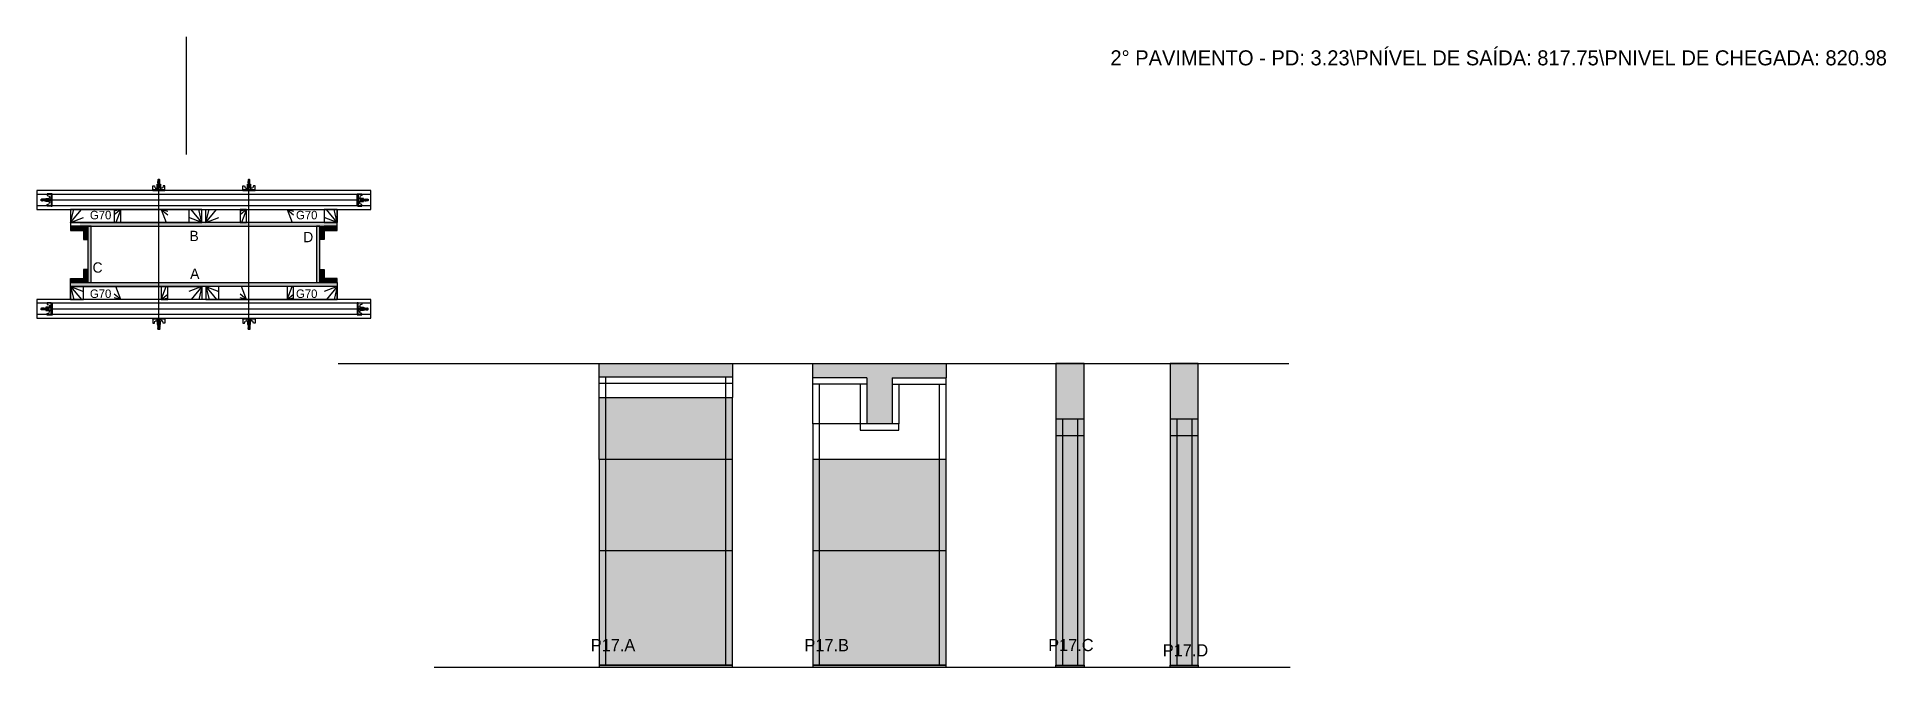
# Model space of a CAD drawing. Header units: metres. Extents: x 3481 to 5449, y 7387 to 8057.
import ezdxf

# ---------------------------------------------------------------- set-up
doc = ezdxf.new("R2010")
doc.units = ezdxf.units.M
for name, color, linetype in [('CHAPA', 7, 'Continuous'), ('COTA', 7, 'Continuous'), ('Hachura', 7, 'Continuous'), ('Madeira', 7, 'Continuous'), ('MEIO_PONT', 7, 'Continuous'), ('NOMENCLATURA', 7, 'Continuous'), ('Nível', 7, 'Continuous'), ('Painéis', 7, 'Continuous'), ('Perfil Metálico', 7, 'Continuous'), ('SARR_2.2x7', 7, 'Continuous'), ('SARRAFO', 7, 'Continuous'), ('Texto Seção', 7, 'Continuous'), ('TEXTO_GERAL', 7, 'Continuous')]:
    doc.layers.add(name, color=color, linetype=linetype)

msp = doc.modelspace()

# ---------------------------------------------------------------- hatches: boundary and pattern name
at = {"layer": 'COTA'}
h = msp.add_hatch(color=7, dxfattribs=at)
h.dxf.hatch_style = 1
h.paths.add_polyline_path([(4079.4, 7695.6), (4221.4, 7695.6), (4221.4, 7695.6), (4221.4, 7709.6), (4221.4, 7709.6), (4079.4, 7709.6), (4079.4, 7709.6), (4079.4, 7695.6)])
h = msp.add_hatch(color=7, dxfattribs=at)
h.dxf.hatch_style = 1
h.paths.add_polyline_path([(4306.9, 7694.6), (4364.4, 7694.6), (4364.4, 7694.6), (4364.4, 7645.6), (4364.4, 7645.6), (4391.4, 7645.6), (4391.4, 7645.6), (4391.4, 7694.6), (4391.4, 7694.6), (4448.9, 7694.6), (4448.9, 7694.6), (4448.9, 7709.6), (4448.9, 7709.6), (4306.9, 7709.6), (4306.9, 7709.6), (4306.9, 7694.6)])
h = msp.add_hatch(color=7, dxfattribs=at)
h.dxf.hatch_style = 1
h.paths.add_polyline_path([(4565.6, 7650.6), (4595.6, 7650.6), (4595.6, 7650.6), (4595.6, 7709.6), (4595.6, 7709.6), (4565.6, 7709.6), (4565.6, 7709.6), (4565.6, 7650.6)])
h = msp.add_hatch(color=7, dxfattribs=at)
h.dxf.hatch_style = 1
h.paths.add_polyline_path([(4687.3, 7650.6), (4717.3, 7650.6), (4717.3, 7650.6), (4717.3, 7709.6), (4717.3, 7709.6), (4687.3, 7709.6), (4687.3, 7709.6), (4687.3, 7650.6)])
at = {"layer": 'Hachura'}
h = msp.add_hatch(color=7, dxfattribs=at)
h.dxf.hatch_style = 1
h.paths.add_polyline_path([(3530.6, 7855.8), (3530.6, 7851.4), (3530.6, 7851.4), (3516.6, 7851.4), (3516.6, 7851.4), (3516.6, 7855.8), (3516.6, 7855.8), (3530.6, 7855.8)])
h = msp.add_hatch(color=7, dxfattribs=at)
h.dxf.hatch_style = 1
h.paths.add_polyline_path([(3800.6, 7855.8), (3800.6, 7859.8), (3800.6, 7859.8), (3526.6, 7859.8), (3526.6, 7859.8), (3526.6, 7855.8), (3526.6, 7855.8), (3800.6, 7855.8)])
h = msp.add_hatch(color=7, dxfattribs=at)
h.dxf.hatch_style = 1
h.paths.add_polyline_path([(3535, 7841.8), (3530.6, 7841.8), (3530.6, 7841.8), (3530.6, 7855.8), (3530.6, 7855.8), (3535, 7855.8), (3535, 7855.8), (3535, 7841.8)])
h = msp.add_hatch(color=7, dxfattribs=at)
h.dxf.hatch_style = 1
h.paths.add_polyline_path([(3535, 7795.8), (3538.6, 7795.8), (3538.6, 7795.8), (3538.6, 7855.8), (3538.6, 7855.8), (3535, 7855.8), (3535, 7855.8), (3535, 7795.8)])
h = msp.add_hatch(color=7, dxfattribs=at)
h.dxf.hatch_style = 1
h.paths.add_polyline_path([(3778.6, 7795.8), (3782.2, 7795.8), (3782.2, 7795.8), (3782.2, 7855.8), (3782.2, 7855.8), (3778.6, 7855.8), (3778.6, 7855.8), (3778.6, 7795.8)])
h = msp.add_hatch(color=7, dxfattribs=at)
h.dxf.hatch_style = 1
h.paths.add_polyline_path([(3782.2, 7841.8), (3786.6, 7841.8), (3786.6, 7841.8), (3786.6, 7855.8), (3786.6, 7855.8), (3782.2, 7855.8), (3782.2, 7855.8), (3782.2, 7841.8)])
h = msp.add_hatch(color=7, dxfattribs=at)
h.dxf.hatch_style = 1
h.paths.add_polyline_path([(3800.6, 7855.8), (3800.6, 7851.4), (3800.6, 7851.4), (3786.6, 7851.4), (3786.6, 7851.4), (3786.6, 7855.8), (3786.6, 7855.8), (3800.6, 7855.8)])
h = msp.add_hatch(color=7, dxfattribs=at)
h.dxf.hatch_style = 1
h.paths.add_polyline_path([(3530.6, 7795.8), (3530.6, 7800.2), (3530.6, 7800.2), (3516.6, 7800.2), (3516.6, 7800.2), (3516.6, 7795.8), (3516.6, 7795.8), (3530.6, 7795.8)])
h = msp.add_hatch(color=7, dxfattribs=at)
h.dxf.hatch_style = 1
h.paths.add_polyline_path([(3800.6, 7795.8), (3800.6, 7791.8), (3800.6, 7791.8), (3516.6, 7791.8), (3516.6, 7791.8), (3516.6, 7795.8), (3516.6, 7795.8), (3800.6, 7795.8)])
h = msp.add_hatch(color=7, dxfattribs=at)
h.dxf.hatch_style = 1
h.paths.add_polyline_path([(3535, 7795.8), (3530.6, 7795.8), (3530.6, 7795.8), (3530.6, 7809.8), (3530.6, 7809.8), (3535, 7809.8), (3535, 7809.8), (3535, 7795.8)])
h = msp.add_hatch(color=7, dxfattribs=at)
h.dxf.hatch_style = 1
h.paths.add_polyline_path([(3782.2, 7795.8), (3786.6, 7795.8), (3786.6, 7795.8), (3786.6, 7809.8), (3786.6, 7809.8), (3782.2, 7809.8), (3782.2, 7809.8), (3782.2, 7795.8)])
h = msp.add_hatch(color=7, dxfattribs=at)
h.dxf.hatch_style = 1
h.paths.add_polyline_path([(3786.6, 7795.8), (3786.6, 7800.2), (3786.6, 7800.2), (3800.6, 7800.2), (3800.6, 7800.2), (3800.6, 7795.8), (3800.6, 7795.8), (3786.6, 7795.8)])
h = msp.add_hatch(color=7, dxfattribs=at)
h.dxf.hatch_style = 1
h.paths.add_polyline_path([(4221.4, 7386.6), (4221.4, 7673.6), (4221.4, 7673.6), (4079.4, 7673.6), (4079.4, 7673.6), (4079.4, 7386.6), (4079.4, 7386.6), (4221.4, 7386.6)])
h = msp.add_hatch(color=7, dxfattribs=at)
h.dxf.hatch_style = 1
h.paths.add_polyline_path([(4595.6, 7650.6), (4565.6, 7650.6), (4565.6, 7650.6), (4565.6, 7386.6), (4565.6, 7386.6), (4595.6, 7386.6), (4595.6, 7386.6), (4595.6, 7650.6)])
h = msp.add_hatch(color=7, dxfattribs=at)
h.dxf.hatch_style = 1
h.paths.add_polyline_path([(4717.3, 7650.6), (4687.3, 7650.6), (4687.3, 7650.6), (4687.3, 7386.6), (4687.3, 7386.6), (4717.3, 7386.6), (4717.3, 7386.6), (4717.3, 7650.6)])
h = msp.add_hatch(color=7, dxfattribs=at)
h.dxf.hatch_style = 1
h.paths.add_polyline_path([(4448.9, 7386.6), (4448.9, 7607.6), (4448.9, 7607.6), (4306.9, 7607.6), (4306.9, 7607.6), (4306.9, 7386.6), (4306.9, 7386.6), (4448.9, 7386.6)])

# ---------------------------------------------------------------- linework, layer by layer
at = {"layer": 'CHAPA', "color": 7, "lineweight": 25}
for points in [[(3800.6, 7855.8), (3800.6, 7859.8), (3516.6, 7859.8), (3516.6, 7855.8)], [(3535, 7795.8), (3538.6, 7795.8), (3538.6, 7855.8), (3535, 7855.8)], [(3778.6, 7795.8), (3782.2, 7795.8), (3782.2, 7855.8), (3778.6, 7855.8)], [(3800.6, 7795.8), (3800.6, 7791.8), (3516.6, 7791.8), (3516.6, 7795.8)]]:
    msp.add_lwpolyline(points, close=True, dxfattribs=at)
at = {"layer": 'COTA', "color": 7, "lineweight": 25}
for p, q in [((4079.4, 7695.6), (4079.4, 7709.6)), ((4079.4, 7709.6), (4221.4, 7709.6)), ((4221.4, 7709.6), (4221.4, 7695.6)), ((4306.9, 7694.6), (4306.9, 7709.6)), ((4306.9, 7709.6), (4448.9, 7709.6)), ((4448.9, 7709.6), (4448.9, 7694.6))]:
    msp.add_line(p, q, dxfattribs=at)
for points in [[(4595.6, 7650.6), (4595.6, 7709.6), (4565.6, 7709.6), (4565.6, 7650.6)], [(4717.3, 7650.6), (4717.3, 7709.6), (4687.3, 7709.6), (4687.3, 7650.6)]]:
    msp.add_lwpolyline(points, dxfattribs=at)
at = {"layer": 'Defpoints', "color": 7, "lineweight": 25}
msp.add_line((3640.2, 7932.3), (3640.2, 8057.3), dxfattribs=at)
at = {"layer": 'Hachura', "color": 7, "lineweight": 25}
for p, q in [((3604.2, 7894.7), (3604.2, 7898.9)), ((3604.2, 7898.9), (3605.9, 7898.9)), ((3617.1, 7894.7), (3604.2, 7894.7)), ((3604.2, 7894.7), (3604.2, 7893.8)), ((3604.2, 7893.8), (3617.1, 7893.8)), ((3604.3, 7894.7), (3604.3, 7893.7)), ((3604.5, 7894.7), (3604.5, 7893.7)), ((3604.9, 7894.7), (3604.9, 7893.7)), ((3605.1, 7893.8), (3612.9, 7893.8)), ((3605.3, 7894.7), (3605.3, 7893.7)), ((3605.9, 7898.9), (3606.4, 7896.7)), ((3606.2, 7894.7), (3606.2, 7893.7)), ((3606.8, 7896.5), (3608.7, 7896.5)), ((3607.6, 7894.7), (3607.6, 7893.8)), ((3612.6, 7897.2), (3608.7, 7897.2)), ((3608.7, 7897.2), (3608.7, 7894.7)), ((3608.7, 7897.2), (3609, 7897.2)), ((3608.7, 7897.2), (3609, 7897.2)), ((3609, 7900.5), (3612.3, 7900.5)), ((3609, 7897.2), (3609, 7900.5)), ((3609, 7900.4), (3612.3, 7900.4)), ((3610.2, 7905.2), (3609.6, 7904.9)), ((3609.6, 7904.7), (3610.8, 7905.2)), ((3611.7, 7904.8), (3609.6, 7903.7)), ((3609.6, 7903.5), (3611.8, 7904.6)), ((3611.7, 7903.7), (3609.6, 7902.6)), ((3609.6, 7902.3), (3611.8, 7903.4)), ((3611.7, 7902.5), (3609.6, 7901.4)), ((3609.6, 7901.2), (3611.8, 7902.3)), ((3609.7, 7905.2), (3610.1, 7905.6)), ((3610, 7905.2), (3609.7, 7905.1)), ((3609.7, 7905.1), (3609.7, 7905.2)), ((3609.7, 7904.6), (3611, 7905.2)), ((3609.7, 7905.2), (3611.7, 7905.2)), ((3611.7, 7904.9), (3609.7, 7903.9)), ((3611.7, 7904.9), (3609.7, 7903.9)), ((3609.7, 7904.6), (3609.7, 7903.9)), ((3609.7, 7903.4), (3611.7, 7904.4)), ((3611.7, 7903.7), (3609.7, 7902.8)), ((3609.7, 7902.8), (3609.7, 7903.4)), ((3609.7, 7902.3), (3611.7, 7903.2)), ((3611.7, 7902.6), (3609.7, 7901.6)), ((3609.7, 7902.1), (3609.7, 7902.3)), ((3609.7, 7902.1), (3609.7, 7901.6)), ((3609.7, 7901.1), (3611.7, 7902.1)), ((3611.7, 7901.4), (3609.7, 7900.5)), ((3609.7, 7901.1), (3609.7, 7900.5)), ((3609.7, 7900.5), (3609.7, 7897.2)), ((3609.7, 7894.5), (3609.7, 7894.1)), ((3611.3, 7905.6), (3610.1, 7905.6)), ((3610.4, 7896.7), (3610.4, 7894.7)), ((3610.5, 7900.5), (3611.8, 7901.1)), ((3610.6, 7747), (3610.6, 7900.8)), ((3610.6, 7894.7), (3612.6, 7894.7)), ((3610.6, 7894.7), (3610.6, 7893.8)), ((3610.8, 7900.5), (3611.7, 7900.9)), ((3610.9, 7894.7), (3610.9, 7896.7)), ((3611.7, 7905.2), (3611.3, 7905.6)), ((3611.3, 7900.5), (3611.3, 7897.2)), ((3611.9, 7894.7), (3611.3, 7894.7)), ((3611.6, 7894.3), (3611.6, 7894.5)), ((3611.6, 7893.9), (3611.6, 7894.3)), ((3611.7, 7904.9), (3611.7, 7905.2)), ((3611.7, 7905.2), (3611.7, 7905.2)), ((3611.7, 7903.7), (3611.7, 7904.4)), ((3611.7, 7902.6), (3611.7, 7903.2)), ((3611.7, 7903), (3611.7, 7903.2)), ((3611.7, 7901.4), (3611.7, 7902.1)), ((3611.7, 7900.5), (3611.7, 7900.9)), ((3617.1, 7894.7), (3611.9, 7894.7)), ((3612.3, 7900.5), (3612.3, 7897.2)), ((3612.6, 7894.7), (3612.6, 7897.2)), ((3614.5, 7896.5), (3612.6, 7896.5)), ((3613.7, 7894.7), (3613.7, 7893.7)), ((3615.4, 7898.9), (3614.8, 7896.7)), ((3615.1, 7894.7), (3615.1, 7893.7)), ((3617.1, 7898.9), (3615.4, 7898.9)), ((3615.9, 7894.7), (3615.9, 7893.7)), ((3616.4, 7894.7), (3616.4, 7893.7)), ((3616.7, 7894.7), (3616.7, 7893.7)), ((3616.9, 7894.7), (3616.9, 7893.7)), ((3617.1, 7893.8), (3617.1, 7898.9)), ((3700.2, 7894.7), (3700.2, 7898.9)), ((3700.2, 7898.9), (3701.9, 7898.9)), ((3713.1, 7894.7), (3700.2, 7894.7)), ((3700.2, 7894.7), (3700.2, 7893.8)), ((3700.2, 7893.8), (3713.1, 7893.8)), ((3700.3, 7894.7), (3700.3, 7893.7)), ((3700.5, 7894.7), (3700.5, 7893.7)), ((3700.9, 7894.7), (3700.9, 7893.7)), ((3701.1, 7893.8), (3708.9, 7893.8)), ((3701.3, 7894.7), (3701.3, 7893.7)), ((3701.9, 7898.9), (3702.4, 7896.7)), ((3702.2, 7894.7), (3702.2, 7893.7)), ((3702.8, 7896.5), (3704.7, 7896.5)), ((3703.6, 7894.7), (3703.6, 7893.8)), ((3708.6, 7897.2), (3704.7, 7897.2)), ((3704.7, 7897.2), (3704.7, 7894.7)), ((3704.7, 7897.2), (3705, 7897.2)), ((3704.7, 7897.2), (3705, 7897.2)), ((3705, 7900.5), (3708.3, 7900.5)), ((3705, 7897.2), (3705, 7900.5)), ((3705, 7900.4), (3708.3, 7900.4)), ((3706.2, 7905.2), (3705.6, 7904.9)), ((3705.6, 7904.7), (3706.8, 7905.2)), ((3707.7, 7904.8), (3705.6, 7903.7)), ((3705.6, 7903.5), (3707.8, 7904.6)), ((3707.7, 7903.7), (3705.6, 7902.6)), ((3705.6, 7902.3), (3707.8, 7903.4)), ((3707.7, 7902.5), (3705.6, 7901.4)), ((3705.6, 7901.2), (3707.8, 7902.3)), ((3705.7, 7905.2), (3706.1, 7905.6)), ((3706, 7905.2), (3705.7, 7905.1)), ((3705.7, 7905.1), (3705.7, 7905.2)), ((3705.7, 7904.6), (3707, 7905.2)), ((3705.7, 7905.2), (3707.7, 7905.2)), ((3707.7, 7904.9), (3705.7, 7903.9)), ((3707.7, 7904.9), (3705.7, 7903.9)), ((3705.7, 7904.6), (3705.7, 7903.9)), ((3705.7, 7903.4), (3707.7, 7904.4)), ((3707.7, 7903.7), (3705.7, 7902.8)), ((3705.7, 7902.8), (3705.7, 7903.4)), ((3705.7, 7902.3), (3707.7, 7903.2)), ((3707.7, 7902.6), (3705.7, 7901.6)), ((3705.7, 7902.1), (3705.7, 7902.3)), ((3705.7, 7902.1), (3705.7, 7901.6)), ((3705.7, 7901.1), (3707.7, 7902.1)), ((3707.7, 7901.4), (3705.7, 7900.5)), ((3705.7, 7901.1), (3705.7, 7900.5)), ((3705.7, 7900.5), (3705.7, 7897.2)), ((3705.7, 7894.5), (3705.7, 7894.1)), ((3707.3, 7905.6), (3706.1, 7905.6)), ((3706.4, 7896.7), (3706.4, 7894.7)), ((3706.5, 7900.5), (3707.8, 7901.1)), ((3706.6, 7747), (3706.6, 7900.8)), ((3706.6, 7894.7), (3708.6, 7894.7)), ((3706.6, 7894.7), (3706.6, 7893.8)), ((3706.8, 7900.5), (3707.7, 7900.9)), ((3706.9, 7894.7), (3706.9, 7896.7)), ((3707.7, 7905.2), (3707.3, 7905.6)), ((3707.3, 7900.5), (3707.3, 7897.2)), ((3707.9, 7894.7), (3707.3, 7894.7)), ((3707.6, 7894.3), (3707.6, 7894.5)), ((3707.6, 7893.9), (3707.6, 7894.3)), ((3707.7, 7904.9), (3707.7, 7905.2)), ((3707.7, 7905.2), (3707.7, 7905.2)), ((3707.7, 7903.7), (3707.7, 7904.4)), ((3707.7, 7902.6), (3707.7, 7903.2)), ((3707.7, 7903), (3707.7, 7903.2)), ((3707.7, 7901.4), (3707.7, 7902.1)), ((3707.7, 7900.5), (3707.7, 7900.9)), ((3713.1, 7894.7), (3707.9, 7894.7)), ((3708.3, 7900.5), (3708.3, 7897.2)), ((3708.6, 7894.7), (3708.6, 7897.2)), ((3710.5, 7896.5), (3708.6, 7896.5)), ((3709.7, 7894.7), (3709.7, 7893.7)), ((3711.4, 7898.9), (3710.8, 7896.7)), ((3711.1, 7894.7), (3711.1, 7893.7)), ((3713.1, 7898.9), (3711.4, 7898.9)), ((3711.9, 7894.7), (3711.9, 7893.7)), ((3712.4, 7894.7), (3712.4, 7893.7)), ((3712.7, 7894.7), (3712.7, 7893.7)), ((3712.9, 7894.7), (3712.9, 7893.7)), ((3713.1, 7893.8), (3713.1, 7898.9)), ((3485.5, 7884.8), (3485.2, 7884.5)), ((3485.2, 7884.5), (3485.2, 7883.2)), ((3485.5, 7882.9), (3485.2, 7883.2)), ((3485.8, 7884.8), (3485.5, 7884.8)), ((3485.5, 7884.8), (3485.5, 7884.8)), ((3485.5, 7882.9), (3485.5, 7884.8)), ((3486.1, 7882.9), (3485.5, 7884.2)), ((3486, 7882.8), (3485.5, 7883.9)), ((3485.5, 7883.4), (3485.8, 7882.7)), ((3485.5, 7883.1), (3485.6, 7882.9)), ((3485.6, 7882.9), (3485.5, 7882.9)), ((3485.8, 7884.8), (3486.8, 7882.9)), ((3485.8, 7884.8), (3486.8, 7882.9)), ((3485.9, 7884.9), (3487, 7882.7)), ((3487.2, 7882.8), (3486.1, 7884.9)), ((3486.1, 7882.9), (3486.8, 7882.9)), ((3486.2, 7883.8), (3828.8, 7883.8)), ((3487, 7884.8), (3486.3, 7884.8)), ((3487.3, 7882.9), (3486.3, 7884.8)), ((3487, 7884.9), (3488.1, 7882.7)), ((3487, 7884.8), (3487.9, 7882.9)), ((3488.4, 7882.8), (3487.3, 7884.9)), ((3487.9, 7882.9), (3487.3, 7882.9)), ((3488.1, 7884.8), (3487.5, 7884.8)), ((3488.4, 7882.9), (3487.5, 7884.8)), ((3487.7, 7884.8), (3487.5, 7884.8)), ((3488.1, 7884.8), (3489.1, 7882.9)), ((3488.2, 7884.9), (3489.3, 7882.7)), ((3488.7, 7882.9), (3488.4, 7882.9)), ((3489.5, 7882.8), (3488.5, 7884.9)), ((3489.3, 7884.8), (3488.6, 7884.8)), ((3489.6, 7882.9), (3488.6, 7884.8)), ((3488.7, 7882.9), (3489.1, 7882.9)), ((3489.3, 7884.8), (3490.2, 7882.9)), ((3490.2, 7883.7), (3489.6, 7884.9)), ((3489.6, 7882.9), (3490.2, 7882.9)), ((3490.2, 7883.9), (3489.8, 7884.8)), ((3490.2, 7884.8), (3489.8, 7884.8)), ((3490.2, 7882.1), (3490.2, 7885.5)), ((3490.2, 7885.5), (3493.5, 7885.5)), ((3490.2, 7884.4), (3493.5, 7884.4)), ((3490.2, 7882.9), (3493.5, 7882.9)), ((3493.5, 7882.1), (3490.2, 7882.1)), ((3490.3, 7882.1), (3490.3, 7885.5)), ((3497, 7890.2), (3491.8, 7890.2)), ((3491.8, 7890.2), (3491.8, 7888.6)), ((3491.8, 7888.6), (3494, 7888)), ((3491.8, 7879), (3494, 7879.6)), ((3491.8, 7877.3), (3491.8, 7879)), ((3496, 7877.3), (3491.8, 7877.3)), ((3493.5, 7885.7), (3493.5, 7881.9)), ((3496, 7885.7), (3493.5, 7885.7)), ((3493.5, 7881.9), (3493.5, 7882.1)), ((3493.5, 7881.9), (3493.5, 7882.1)), ((3493.5, 7881.9), (3496, 7881.9)), ((3496, 7884.1), (3494.1, 7884.1)), ((3494.1, 7883.6), (3496, 7883.6)), ((3494.2, 7887.7), (3494.2, 7885.7)), ((3494.2, 7879.9), (3494.2, 7881.9)), ((3496, 7890.2), (3496, 7877.3)), ((3496, 7890.2), (3496, 7885.1)), ((3496, 7890.1), (3497, 7890.1)), ((3496, 7889.9), (3497, 7889.9)), ((3496, 7889.5), (3497, 7889.5)), ((3496, 7889.1), (3497, 7889.1)), ((3496, 7888.2), (3497, 7888.2)), ((3496, 7886.8), (3497, 7886.8)), ((3496, 7883.8), (3496, 7885.7)), ((3496, 7885.1), (3496, 7884.4)), ((3496, 7883.8), (3497, 7883.8)), ((3496, 7880.8), (3497, 7880.8)), ((3496, 7879.3), (3497, 7879.3)), ((3496, 7878.5), (3497, 7878.5)), ((3496, 7878), (3497, 7878)), ((3496, 7877.7), (3497, 7877.7)), ((3496, 7877.5), (3497, 7877.5)), ((3496, 7877.3), (3497, 7877.3)), ((3496.4, 7884.7), (3496.2, 7884.7)), ((3496.2, 7882.8), (3496.6, 7882.8)), ((3496.8, 7884.7), (3496.4, 7884.7)), ((3497, 7877.3), (3497, 7890.2)), ((3497, 7878.3), (3497, 7886.1)), ((3821.8, 7877.3), (3821.8, 7890.2)), ((3821.8, 7890.2), (3826.9, 7890.2)), ((3822.7, 7890.1), (3821.8, 7890.1)), ((3822.7, 7889.9), (3821.8, 7889.9)), ((3822.7, 7889.5), (3821.8, 7889.5)), ((3822.7, 7889.1), (3821.8, 7889.1)), ((3822.7, 7888.2), (3821.8, 7888.2)), ((3822.7, 7886.8), (3821.8, 7886.8)), ((3821.8, 7878.3), (3821.8, 7886.1)), ((3822.7, 7883.8), (3821.8, 7883.8)), ((3822.7, 7880.7), (3821.8, 7880.7)), ((3822.7, 7879.3), (3821.8, 7879.3)), ((3822.7, 7878.5), (3821.8, 7878.5)), ((3822.7, 7878), (3821.8, 7878)), ((3822.7, 7877.7), (3821.8, 7877.7)), ((3822.7, 7877.4), (3821.8, 7877.4)), ((3822.7, 7877.3), (3821.8, 7877.3)), ((3821.9, 7884.7), (3822.4, 7884.7)), ((3822.6, 7882.8), (3822.1, 7882.8)), ((3822.4, 7884.7), (3822.6, 7884.7)), ((3822.7, 7890.2), (3822.7, 7877.3)), ((3822.7, 7890.2), (3822.7, 7885.1)), ((3822.7, 7883.8), (3822.7, 7885.7)), ((3822.7, 7885.7), (3825.3, 7885.7)), ((3822.7, 7885.1), (3822.7, 7884.4)), ((3822.7, 7884.1), (3824.7, 7884.1)), ((3824.7, 7883.6), (3822.7, 7883.6)), ((3825.3, 7881.8), (3822.7, 7881.8)), ((3822.7, 7877.3), (3826.9, 7877.3)), ((3824.5, 7887.6), (3824.5, 7885.7)), ((3824.5, 7879.9), (3824.5, 7881.8)), ((3826.9, 7888.5), (3824.7, 7888)), ((3826.9, 7879), (3824.7, 7879.6)), ((3825.3, 7885.7), (3825.3, 7881.8)), ((3828.5, 7885.4), (3825.3, 7885.4)), ((3828.5, 7884.4), (3825.3, 7884.4)), ((3828.5, 7882.9), (3825.3, 7882.9)), ((3825.3, 7882.1), (3828.5, 7882.1)), ((3825.3, 7881.8), (3825.3, 7882.1)), ((3825.3, 7881.8), (3825.3, 7882.1)), ((3826.9, 7890.2), (3826.9, 7888.5)), ((3826.9, 7877.3), (3826.9, 7879)), ((3828.4, 7882.1), (3828.4, 7885.4)), ((3828.5, 7882.1), (3828.5, 7885.4)), ((3828.5, 7883.6), (3829.1, 7884.9)), ((3829.5, 7884.8), (3828.5, 7882.9)), ((3828.5, 7883.9), (3828.9, 7884.8)), ((3828.5, 7884.8), (3828.9, 7884.8)), ((3829.1, 7882.9), (3828.5, 7882.9)), ((3829.1, 7882.9), (3830.1, 7884.8)), ((3829.2, 7882.8), (3830.3, 7884.9)), ((3830.5, 7884.9), (3829.4, 7882.7)), ((3829.5, 7884.8), (3830.1, 7884.8)), ((3830.6, 7884.8), (3829.7, 7882.9)), ((3830.1, 7882.9), (3829.7, 7882.9)), ((3830.1, 7882.9), (3830.3, 7882.9)), ((3830.3, 7882.9), (3831.3, 7884.8)), ((3830.4, 7882.8), (3831.5, 7884.9)), ((3831.7, 7884.9), (3830.6, 7882.7)), ((3830.6, 7884.8), (3831.3, 7884.8)), ((3831.8, 7884.8), (3830.8, 7882.9)), ((3830.8, 7882.9), (3831.5, 7882.9)), ((3831.1, 7884.8), (3831.3, 7884.8)), ((3831.5, 7882.8), (3832.6, 7884.9)), ((3831.5, 7882.9), (3832.4, 7884.8)), ((3832.9, 7884.9), (3831.8, 7882.7)), ((3831.8, 7884.8), (3832.4, 7884.8)), ((3832.9, 7884.8), (3832, 7882.9)), ((3832.9, 7884.8), (3832, 7882.9)), ((3832.6, 7882.9), (3832, 7882.9)), ((3832.6, 7882.9), (3833.3, 7884.1)), ((3832.7, 7882.8), (3833.3, 7883.9)), ((3832.9, 7884.8), (3833.3, 7884.8)), ((3833.3, 7883.4), (3832.9, 7882.7)), ((3833.3, 7883.1), (3833.1, 7882.9)), ((3833.1, 7882.9), (3833.3, 7882.9)), ((3833.3, 7884.8), (3833.3, 7884.8)), ((3833.3, 7884.8), (3833.6, 7884.5)), ((3833.3, 7882.9), (3833.3, 7884.8)), ((3833.3, 7882.9), (3833.6, 7883.2)), ((3833.6, 7884.5), (3833.6, 7883.2)), ((3485.5, 7768.7), (3485.2, 7768.4)), ((3485.2, 7767.1), (3485.2, 7768.4)), ((3485.5, 7766.7), (3485.2, 7767.1)), ((3485.5, 7768.2), (3485.8, 7768.8)), ((3486, 7768.8), (3485.5, 7767.7)), ((3485.5, 7768.4), (3485.6, 7768.7)), ((3485.6, 7768.7), (3485.5, 7768.7)), ((3486.1, 7768.7), (3485.5, 7767.4)), ((3485.5, 7768.7), (3485.5, 7766.7)), ((3485.8, 7766.7), (3485.5, 7766.7)), ((3485.5, 7766.7), (3485.5, 7766.7)), ((3485.8, 7766.7), (3486.8, 7768.7)), ((3485.8, 7766.7), (3486.8, 7768.7)), ((3485.9, 7766.7), (3487, 7768.8)), ((3487.2, 7768.8), (3486.1, 7766.6)), ((3486.1, 7768.7), (3486.8, 7768.7)), ((3486.2, 7767.8), (3828.8, 7767.8)), ((3487.3, 7768.7), (3486.3, 7766.7)), ((3487, 7766.7), (3486.3, 7766.7)), ((3487, 7766.7), (3488.1, 7768.8)), ((3487, 7766.7), (3487.9, 7768.7)), ((3488.4, 7768.8), (3487.3, 7766.6)), ((3487.9, 7768.7), (3487.3, 7768.7)), ((3488.4, 7768.7), (3487.5, 7766.7)), ((3488.1, 7766.7), (3487.5, 7766.7)), ((3487.7, 7766.7), (3487.5, 7766.7)), ((3488.1, 7766.7), (3489.1, 7768.7)), ((3488.2, 7766.7), (3489.3, 7768.8)), ((3488.7, 7768.7), (3488.4, 7768.7)), ((3489.5, 7768.8), (3488.5, 7766.6)), ((3489.6, 7768.7), (3488.6, 7766.7)), ((3489.3, 7766.7), (3488.6, 7766.7)), ((3488.7, 7768.7), (3489.1, 7768.7)), ((3489.3, 7766.7), (3490.2, 7768.7)), ((3489.6, 7768.7), (3490.2, 7768.7)), ((3490.2, 7767.9), (3489.6, 7766.6)), ((3490.2, 7767.7), (3489.8, 7766.7)), ((3490.2, 7766.7), (3489.8, 7766.7)), ((3490.2, 7769.5), (3490.2, 7766.1)), ((3493.5, 7769.5), (3490.2, 7769.5)), ((3490.2, 7768.7), (3493.5, 7768.7)), ((3490.2, 7767.1), (3493.5, 7767.1)), ((3490.2, 7766.1), (3493.5, 7766.1)), ((3490.3, 7769.5), (3490.3, 7766.1)), ((3496, 7774.2), (3491.8, 7774.2)), ((3491.8, 7774.2), (3491.8, 7772.6)), ((3491.8, 7772.6), (3494, 7772)), ((3491.8, 7763), (3494, 7763.6)), ((3491.8, 7761.3), (3491.8, 7763)), ((3497, 7761.3), (3491.8, 7761.3)), ((3493.5, 7765.8), (3493.5, 7769.7)), ((3493.5, 7769.7), (3496, 7769.7)), ((3493.5, 7769.7), (3493.5, 7769.5)), ((3493.5, 7769.7), (3493.5, 7769.5)), ((3496, 7765.8), (3493.5, 7765.8)), ((3494.1, 7768), (3496, 7768)), ((3496, 7767.5), (3494.1, 7767.5)), ((3494.2, 7771.7), (3494.2, 7769.7)), ((3494.2, 7763.9), (3494.2, 7765.8)), ((3496, 7761.3), (3496, 7774.2)), ((3496, 7774.2), (3497, 7774.2)), ((3496, 7774.1), (3497, 7774.1)), ((3496, 7773.9), (3497, 7773.9)), ((3496, 7773.5), (3497, 7773.5)), ((3496, 7773.1), (3497, 7773.1)), ((3496, 7772.2), (3497, 7772.2)), ((3496, 7770.8), (3497, 7770.8)), ((3496, 7767.8), (3496, 7765.8)), ((3496, 7767.8), (3497, 7767.8)), ((3496, 7766.5), (3496, 7767.1)), ((3496, 7761.3), (3496, 7766.5)), ((3496, 7764.7), (3497, 7764.7)), ((3496, 7763.3), (3497, 7763.3)), ((3496, 7762.5), (3497, 7762.5)), ((3496, 7762), (3497, 7762)), ((3496, 7761.7), (3497, 7761.7)), ((3496, 7761.5), (3497, 7761.5)), ((3496.2, 7768.8), (3496.6, 7768.8)), ((3496.4, 7766.8), (3496.2, 7766.8)), ((3496.8, 7766.8), (3496.4, 7766.8)), ((3497, 7774.2), (3497, 7761.3)), ((3497, 7773.3), (3497, 7765.5)), ((3604.2, 7757.8), (3617.1, 7757.8)), ((3604.2, 7756.9), (3604.2, 7757.8)), ((3617.1, 7756.9), (3604.2, 7756.9)), ((3604.2, 7756.9), (3604.2, 7752.7)), ((3604.3, 7756.9), (3604.3, 7757.8)), ((3604.5, 7756.9), (3604.5, 7757.8)), ((3604.9, 7756.9), (3604.9, 7757.8)), ((3605.1, 7757.8), (3613, 7757.8)), ((3605.3, 7756.9), (3605.3, 7757.8)), ((3606.2, 7756.9), (3606.2, 7757.8)), ((3607.6, 7756.9), (3607.6, 7757.8)), ((3608.7, 7754.3), (3608.7, 7756.9)), ((3609.7, 7757), (3609.7, 7757.5)), ((3610.4, 7754.9), (3610.4, 7756.9)), ((3610.6, 7756.9), (3610.6, 7757.8)), ((3610.6, 7756.9), (3612.6, 7756.9)), ((3611, 7756.9), (3611, 7754.9)), ((3611.9, 7756.9), (3611.3, 7756.9)), ((3611.6, 7757.7), (3611.6, 7757.2)), ((3611.6, 7757.2), (3611.6, 7757)), ((3617.1, 7756.9), (3611.9, 7756.9)), ((3612.6, 7756.9), (3612.6, 7754.3)), ((3613.7, 7756.9), (3613.7, 7757.8)), ((3615.1, 7756.9), (3615.1, 7757.8)), ((3615.9, 7756.9), (3615.9, 7757.8)), ((3616.4, 7756.9), (3616.4, 7757.8)), ((3616.7, 7756.9), (3616.7, 7757.8)), ((3616.9, 7756.9), (3616.9, 7757.8)), ((3617.1, 7757.8), (3617.1, 7752.7)), ((3700.2, 7757.8), (3713.1, 7757.8)), ((3700.2, 7756.9), (3700.2, 7757.8)), ((3713.1, 7756.9), (3700.2, 7756.9)), ((3700.2, 7756.9), (3700.2, 7752.7)), ((3700.3, 7756.9), (3700.3, 7757.8)), ((3700.5, 7756.9), (3700.5, 7757.8)), ((3700.9, 7756.9), (3700.9, 7757.8)), ((3701.1, 7757.8), (3709, 7757.8)), ((3701.3, 7756.9), (3701.3, 7757.8)), ((3702.2, 7756.9), (3702.2, 7757.8)), ((3703.6, 7756.9), (3703.6, 7757.8)), ((3704.7, 7754.3), (3704.7, 7756.9)), ((3705.7, 7757), (3705.7, 7757.5)), ((3706.4, 7754.9), (3706.4, 7756.9)), ((3706.6, 7756.9), (3706.6, 7757.8)), ((3706.6, 7756.9), (3708.6, 7756.9)), ((3707, 7756.9), (3707, 7754.9)), ((3707.9, 7756.9), (3707.3, 7756.9)), ((3707.6, 7757.7), (3707.6, 7757.2)), ((3707.6, 7757.2), (3707.6, 7757)), ((3713.1, 7756.9), (3707.9, 7756.9)), ((3708.6, 7756.9), (3708.6, 7754.3)), ((3709.7, 7756.9), (3709.7, 7757.8)), ((3711.1, 7756.9), (3711.1, 7757.8)), ((3711.9, 7756.9), (3711.9, 7757.8)), ((3712.4, 7756.9), (3712.4, 7757.8)), ((3712.7, 7756.9), (3712.7, 7757.8)), ((3712.9, 7756.9), (3712.9, 7757.8)), ((3713.1, 7757.8), (3713.1, 7752.7)), ((3821.8, 7774.3), (3821.8, 7761.4)), ((3822.7, 7774.3), (3821.8, 7774.3)), ((3822.7, 7774.1), (3821.8, 7774.1)), ((3822.7, 7773.9), (3821.8, 7773.9)), ((3822.7, 7773.6), (3821.8, 7773.6)), ((3821.8, 7773.3), (3821.8, 7765.5)), ((3822.7, 7773.1), (3821.8, 7773.1)), ((3822.7, 7772.3), (3821.8, 7772.3)), ((3822.7, 7770.8), (3821.8, 7770.8)), ((3822.7, 7767.8), (3821.8, 7767.8)), ((3822.7, 7764.8), (3821.8, 7764.8)), ((3822.7, 7763.3), (3821.8, 7763.3)), ((3822.7, 7762.5), (3821.8, 7762.5)), ((3822.7, 7762), (3821.8, 7762)), ((3822.7, 7761.7), (3821.8, 7761.7)), ((3822.7, 7761.5), (3821.8, 7761.5)), ((3821.8, 7761.4), (3826.9, 7761.4)), ((3821.9, 7766.8), (3822.4, 7766.8)), ((3822.6, 7768.8), (3822.1, 7768.8)), ((3822.4, 7766.8), (3822.6, 7766.8)), ((3822.7, 7761.4), (3822.7, 7774.3)), ((3822.7, 7774.3), (3826.9, 7774.3)), ((3825.3, 7769.7), (3822.7, 7769.7)), ((3824.7, 7768), (3822.7, 7768)), ((3822.7, 7767.8), (3822.7, 7765.9)), ((3822.7, 7767.5), (3824.7, 7767.5)), ((3822.7, 7766.5), (3822.7, 7767.2)), ((3822.7, 7761.4), (3822.7, 7766.5)), ((3822.7, 7765.9), (3825.3, 7765.9)), ((3824.5, 7771.7), (3824.5, 7769.7)), ((3824.5, 7763.9), (3824.5, 7765.9)), ((3826.9, 7772.6), (3824.7, 7772)), ((3826.9, 7763), (3824.7, 7763.6)), ((3825.3, 7765.9), (3825.3, 7769.7)), ((3825.3, 7769.7), (3825.3, 7769.5)), ((3825.3, 7769.7), (3825.3, 7769.5)), ((3825.3, 7769.5), (3828.5, 7769.5)), ((3828.5, 7768.7), (3825.3, 7768.7)), ((3828.5, 7767.2), (3825.3, 7767.2)), ((3828.5, 7766.1), (3825.3, 7766.1)), ((3826.9, 7774.3), (3826.9, 7772.6)), ((3826.9, 7761.4), (3826.9, 7763)), ((3828.4, 7769.5), (3828.4, 7766.1)), ((3828.5, 7769.5), (3828.5, 7766.1)), ((3829.1, 7768.7), (3828.5, 7768.7)), ((3829.5, 7766.8), (3828.5, 7768.7)), ((3828.5, 7767.9), (3829.1, 7766.7)), ((3828.5, 7767.7), (3828.9, 7766.8)), ((3828.5, 7766.8), (3828.9, 7766.8)), ((3829.1, 7768.7), (3830.1, 7766.8)), ((3829.2, 7768.8), (3830.3, 7766.7)), ((3830.5, 7766.7), (3829.4, 7768.9)), ((3829.5, 7766.8), (3830.1, 7766.8)), ((3830.1, 7768.7), (3829.7, 7768.7)), ((3830.6, 7766.8), (3829.7, 7768.7)), ((3830.1, 7768.7), (3830.3, 7768.7)), ((3830.3, 7768.7), (3831.3, 7766.8)), ((3830.4, 7768.8), (3831.5, 7766.7)), ((3831.7, 7766.7), (3830.6, 7768.9)), ((3830.6, 7766.8), (3831.3, 7766.8)), ((3830.8, 7768.7), (3831.5, 7768.7)), ((3831.8, 7766.8), (3830.8, 7768.7)), ((3831.1, 7766.8), (3831.3, 7766.8)), ((3831.5, 7768.8), (3832.6, 7766.7)), ((3831.5, 7768.7), (3832.4, 7766.8)), ((3832.9, 7766.7), (3831.8, 7768.9)), ((3831.8, 7766.8), (3832.4, 7766.8)), ((3832.9, 7766.8), (3832, 7768.7)), ((3832.6, 7768.7), (3832, 7768.7)), ((3832.9, 7766.8), (3832, 7768.7)), ((3832.6, 7768.7), (3833.3, 7767.4)), ((3832.7, 7768.8), (3833.3, 7767.7)), ((3833.3, 7768.2), (3832.9, 7768.9)), ((3832.9, 7766.8), (3833.3, 7766.8)), ((3833.3, 7768.4), (3833.1, 7768.7)), ((3833.1, 7768.7), (3833.3, 7768.7)), ((3833.3, 7768.7), (3833.6, 7768.4)), ((3833.3, 7768.7), (3833.3, 7766.8)), ((3833.3, 7766.8), (3833.6, 7767.1)), ((3833.3, 7766.8), (3833.3, 7766.8)), ((3833.6, 7767.1), (3833.6, 7768.4)), ((3604.2, 7752.7), (3605.9, 7752.7)), ((3605.9, 7752.7), (3606.4, 7754.9)), ((3606.8, 7755.1), (3608.7, 7755.1)), ((3612.6, 7754.3), (3608.7, 7754.3)), ((3608.7, 7754.3), (3609, 7754.3)), ((3608.7, 7754.3), (3609, 7754.3)), ((3609, 7754.3), (3609, 7751.1)), ((3609, 7751.2), (3612.3, 7751.2)), ((3609, 7751.1), (3612.3, 7751.1)), ((3609.6, 7750.4), (3611.8, 7749.3)), ((3611.7, 7749.1), (3609.6, 7750.2)), ((3609.6, 7749.2), (3611.8, 7748.1)), ((3611.7, 7747.9), (3609.6, 7749)), ((3609.6, 7748.1), (3611.8, 7747)), ((3611.7, 7746.7), (3609.6, 7747.8)), ((3609.6, 7746.9), (3610.8, 7746.3)), ((3610.3, 7746.3), (3609.6, 7746.7)), ((3609.7, 7751.1), (3609.7, 7754.3)), ((3609.7, 7750.5), (3609.7, 7751.1)), ((3611.7, 7750.1), (3609.7, 7751.1)), ((3609.7, 7750.5), (3611.7, 7749.5)), ((3609.7, 7749.5), (3609.7, 7749.9)), ((3611.7, 7749), (3609.7, 7749.9)), ((3609.7, 7749.5), (3609.7, 7749.3)), ((3609.7, 7749.3), (3611.7, 7748.3)), ((3609.7, 7748.8), (3609.7, 7748.1)), ((3611.7, 7747.8), (3609.7, 7748.8)), ((3609.7, 7748.1), (3611.7, 7747.2)), ((3611.7, 7746.7), (3609.7, 7747.6)), ((3609.7, 7747), (3609.7, 7747.6)), ((3611.7, 7746.7), (3609.7, 7747.6)), ((3609.7, 7747), (3611, 7746.3)), ((3610, 7746.3), (3609.7, 7746.5)), ((3609.7, 7746.5), (3609.7, 7746.3)), ((3609.7, 7746.3), (3610.1, 7746)), ((3609.7, 7746.3), (3611.7, 7746.3)), ((3611.4, 7746), (3610.1, 7746)), ((3610.5, 7751.1), (3611.8, 7750.5)), ((3610.8, 7751.1), (3611.7, 7750.7)), ((3611.3, 7751.1), (3611.3, 7754.3)), ((3611.7, 7746.3), (3611.4, 7746)), ((3611.7, 7751.1), (3611.7, 7750.7)), ((3611.7, 7750.1), (3611.7, 7749.5)), ((3611.7, 7749), (3611.7, 7748.3)), ((3611.7, 7748.5), (3611.7, 7748.3)), ((3611.7, 7747.8), (3611.7, 7747.2)), ((3611.7, 7746.7), (3611.7, 7746.3)), ((3611.7, 7746.3), (3611.7, 7746.3)), ((3612.3, 7751.1), (3612.3, 7754.3)), ((3614.5, 7755.1), (3612.6, 7755.1)), ((3615.4, 7752.7), (3614.8, 7754.9)), ((3617.1, 7752.7), (3615.4, 7752.7)), ((3700.2, 7752.7), (3701.9, 7752.7)), ((3701.9, 7752.7), (3702.4, 7754.9)), ((3702.8, 7755.1), (3704.7, 7755.1)), ((3708.6, 7754.3), (3704.7, 7754.3)), ((3704.7, 7754.3), (3705, 7754.3)), ((3704.7, 7754.3), (3705, 7754.3)), ((3705, 7754.3), (3705, 7751.1)), ((3705, 7751.2), (3708.3, 7751.2)), ((3705, 7751.1), (3708.3, 7751.1)), ((3705.6, 7750.4), (3707.8, 7749.3)), ((3707.7, 7749.1), (3705.6, 7750.2)), ((3705.6, 7749.2), (3707.8, 7748.1)), ((3707.7, 7747.9), (3705.6, 7749)), ((3705.6, 7748.1), (3707.8, 7747)), ((3707.7, 7746.7), (3705.6, 7747.8)), ((3705.6, 7746.9), (3706.8, 7746.3)), ((3706.3, 7746.3), (3705.6, 7746.7)), ((3705.7, 7751.1), (3705.7, 7754.3)), ((3705.7, 7750.5), (3705.7, 7751.1)), ((3707.7, 7750.1), (3705.7, 7751.1)), ((3705.7, 7750.5), (3707.7, 7749.5)), ((3705.7, 7749.5), (3705.7, 7749.9)), ((3707.7, 7749), (3705.7, 7749.9)), ((3705.7, 7749.5), (3705.7, 7749.3)), ((3705.7, 7749.3), (3707.7, 7748.3)), ((3705.7, 7748.8), (3705.7, 7748.1)), ((3707.7, 7747.8), (3705.7, 7748.8)), ((3705.7, 7748.1), (3707.7, 7747.2)), ((3707.7, 7746.7), (3705.7, 7747.6)), ((3705.7, 7747), (3705.7, 7747.6)), ((3707.7, 7746.7), (3705.7, 7747.6)), ((3705.7, 7747), (3707, 7746.3)), ((3706, 7746.3), (3705.7, 7746.5)), ((3705.7, 7746.5), (3705.7, 7746.3)), ((3705.7, 7746.3), (3706.1, 7746)), ((3705.7, 7746.3), (3707.7, 7746.3)), ((3707.4, 7746), (3706.1, 7746)), ((3706.5, 7751.1), (3707.8, 7750.5)), ((3706.8, 7751.1), (3707.7, 7750.7)), ((3707.3, 7751.1), (3707.3, 7754.3)), ((3707.7, 7746.3), (3707.4, 7746)), ((3707.7, 7751.1), (3707.7, 7750.7)), ((3707.7, 7750.1), (3707.7, 7749.5)), ((3707.7, 7749), (3707.7, 7748.3)), ((3707.7, 7748.5), (3707.7, 7748.3)), ((3707.7, 7747.8), (3707.7, 7747.2)), ((3707.7, 7746.7), (3707.7, 7746.3)), ((3707.7, 7746.3), (3707.7, 7746.3)), ((3708.3, 7751.1), (3708.3, 7754.3)), ((3710.5, 7755.1), (3708.6, 7755.1)), ((3711.4, 7752.7), (3710.8, 7754.9)), ((3713.1, 7752.7), (3711.4, 7752.7))]:
    msp.add_line(p, q, dxfattribs=at)
at = {"layer": 'Madeira', "color": 7, "lineweight": 25}
for p, q in [((3516.6, 7859.8), (3528.2, 7873.8)), ((3516.6, 7859.8), (3520.1, 7873.8)), ((3516.6, 7859.8), (3530.6, 7865.2)), ((3570.1, 7873.8), (3563.1, 7868)), ((3570.1, 7873.8), (3563.1, 7872)), ((3570.1, 7873.8), (3564.7, 7859.8)), ((3613.1, 7873.8), (3620.1, 7868)), ((3613.1, 7873.8), (3620.1, 7872)), ((3613.1, 7873.8), (3618.6, 7859.8)), ((3656.6, 7859.8), (3642.6, 7865.2)), ((3656.6, 7859.8), (3645.1, 7873.8)), ((3656.6, 7859.8), (3653.2, 7873.8)), ((3660.6, 7859.8), (3672.2, 7873.8)), ((3660.6, 7859.8), (3664.1, 7873.8)), ((3660.6, 7859.8), (3674.6, 7865.2)), ((3704.1, 7873.8), (3697.1, 7868)), ((3704.1, 7873.8), (3697.1, 7872)), ((3704.1, 7873.8), (3698.7, 7859.8)), ((3747.1, 7873.8), (3754.1, 7868)), ((3747.1, 7873.8), (3754.1, 7872)), ((3747.1, 7873.8), (3752.6, 7859.8)), ((3800.6, 7859.8), (3786.6, 7865.2)), ((3800.6, 7859.8), (3789.1, 7873.8)), ((3800.6, 7859.8), (3797.2, 7873.8)), ((3516.6, 7791.8), (3528.2, 7777.8)), ((3516.6, 7791.8), (3520.1, 7777.8)), ((3516.6, 7791.8), (3530.6, 7786.4)), ((3570.1, 7777.8), (3563.1, 7783.5)), ((3570.1, 7777.8), (3563.1, 7779.5)), ((3570.1, 7777.8), (3564.7, 7791.8)), ((3613.1, 7777.8), (3618.6, 7791.8)), ((3613.1, 7777.8), (3620.1, 7783.5)), ((3613.1, 7777.8), (3620.1, 7779.5)), ((3656.6, 7791.8), (3642.6, 7786.4)), ((3656.6, 7791.8), (3645.1, 7777.8)), ((3656.6, 7791.8), (3653.2, 7777.8)), ((3660.6, 7791.8), (3672.2, 7777.8)), ((3660.6, 7791.8), (3664.1, 7777.8)), ((3660.6, 7791.8), (3674.6, 7786.4)), ((3704.1, 7777.8), (3697.1, 7783.5)), ((3704.1, 7777.8), (3697.1, 7779.5)), ((3704.1, 7777.8), (3698.7, 7791.8)), ((3747.1, 7777.8), (3752.6, 7791.8)), ((3747.1, 7777.8), (3754.1, 7783.5)), ((3747.1, 7777.8), (3754.1, 7779.5)), ((3800.6, 7791.8), (3786.6, 7786.4)), ((3800.6, 7791.8), (3789.1, 7777.8)), ((3800.6, 7791.8), (3797.2, 7777.8))]:
    msp.add_line(p, q, dxfattribs=at)
for points in [[(3656.6, 7859.8), (3656.6, 7873.8), (3516.6, 7873.8), (3516.6, 7859.8)], [(3570.1, 7873.8), (3563.1, 7873.8), (3563.1, 7859.8), (3570.1, 7859.8)], [(3656.6, 7859.8), (3656.6, 7873.8), (3642.6, 7873.8), (3642.6, 7859.8)], [(3660.6, 7859.8), (3660.6, 7873.8), (3800.6, 7873.8), (3800.6, 7859.8)], [(3704.1, 7873.8), (3697.1, 7873.8), (3697.1, 7859.8), (3704.1, 7859.8)], [(3800.6, 7859.8), (3800.6, 7873.8), (3786.6, 7873.8), (3786.6, 7859.8)], [(3516.6, 7791.8), (3516.6, 7777.8), (3530.6, 7777.8), (3530.6, 7791.8)], [(3656.6, 7791.8), (3656.6, 7777.8), (3516.6, 7777.8), (3516.6, 7791.8)], [(3613.1, 7777.8), (3620.1, 7777.8), (3620.1, 7791.8), (3613.1, 7791.8)], [(3660.6, 7791.8), (3660.6, 7777.8), (3674.6, 7777.8), (3674.6, 7791.8)], [(3660.6, 7791.8), (3660.6, 7777.8), (3800.6, 7777.8), (3800.6, 7791.8)], [(3747.1, 7777.8), (3754.1, 7777.8), (3754.1, 7791.8), (3747.1, 7791.8)]]:
    msp.add_lwpolyline(points, close=True, dxfattribs=at)
at = {"layer": 'MEIO_PONT', "color": 7, "lineweight": 25}
for points in [[(3800.6, 7873.8), (3800.6, 7859.8), (3800.6, 7859.8), (3800.6, 7873.8)], [(3800.6, 7791.8), (3800.6, 7777.8), (3800.6, 7777.8), (3800.6, 7791.8)]]:
    msp.add_lwpolyline(points, close=True, dxfattribs=at)
at = {"layer": 'Nível', "color": 7, "lineweight": 25}
for p, q in [((3801.4, 7709.6), (4813.8, 7709.6)), ((3903.6, 7386.6), (4815.2, 7386.6))]:
    msp.add_line(p, q, dxfattribs=at)
at = {"layer": 'Painéis', "color": 7, "lineweight": 25}
for p, q in [((4079.4, 7673.6), (4079.4, 7695.6)), ((4079.4, 7695.6), (4221.4, 7695.6)), ((4221.4, 7695.6), (4221.4, 7673.6)), ((4306.9, 7645.6), (4306.9, 7694.6)), ((4364.4, 7694.6), (4306.9, 7694.6)), ((4364.4, 7694.6), (4364.4, 7645.6)), ((4391.4, 7694.6), (4391.4, 7645.6)), ((4391.4, 7694.6), (4448.9, 7694.6)), ((4448.9, 7694.6), (4448.9, 7694.6)), ((4448.9, 7607.6), (4448.9, 7694.6)), ((4079.4, 7673.6), (4221.4, 7673.6)), ((4079.4, 7607.6), (4079.4, 7673.6)), ((4221.4, 7607.6), (4221.4, 7673.6)), ((4306.9, 7645.6), (4306.9, 7607.6)), ((4391.4, 7645.6), (4306.9, 7645.6)), ((4565.6, 7650.6), (4565.6, 7388.6)), ((4595.6, 7650.6), (4565.6, 7650.6)), ((4595.6, 7388.6), (4595.6, 7650.6)), ((4687.3, 7650.6), (4687.3, 7388.6)), ((4717.3, 7650.6), (4687.3, 7650.6)), ((4717.3, 7388.6), (4717.3, 7650.6)), ((4595.6, 7632.6), (4565.6, 7632.6)), ((4717.3, 7632.6), (4687.3, 7632.6)), ((4079.4, 7607.6), (4079.4, 7386.6)), ((4221.4, 7607.6), (4079.4, 7607.6)), ((4221.4, 7386.6), (4221.4, 7607.6)), ((4306.9, 7607.6), (4306.9, 7386.6)), ((4448.9, 7607.6), (4306.9, 7607.6)), ((4448.9, 7386.6), (4448.9, 7607.6)), ((4079.4, 7510.6), (4221.4, 7510.6)), ((4306.9, 7510.6), (4448.9, 7510.6)), ((4079.4, 7388.6), (4221.4, 7388.6)), ((4306.9, 7388.6), (4448.9, 7388.6)), ((4565.6, 7388.6), (4595.6, 7388.6)), ((4687.3, 7388.6), (4717.3, 7388.6))]:
    msp.add_line(p, q, dxfattribs=at)
for points in [[(4221.4, 7388.6), (4079.4, 7388.6), (4079.4, 7386.6), (4221.4, 7386.6)], [(4448.9, 7388.6), (4306.9, 7388.6), (4306.9, 7386.6), (4448.9, 7386.6)], [(4565.6, 7388.6), (4595.6, 7388.6), (4595.6, 7386.6), (4565.6, 7386.6)], [(4687.3, 7388.6), (4717.3, 7388.6), (4717.3, 7386.6), (4687.3, 7386.6)]]:
    msp.add_lwpolyline(points, close=True, dxfattribs=at)
at = {"layer": 'Perfil Metálico', "color": 7, "lineweight": 25}
for p, q in [((3836.4, 7889.7), (3480.9, 7889.7)), ((3836.4, 7877.7), (3480.9, 7877.7)), ((3836.4, 7773.8), (3480.9, 7773.8)), ((3836.4, 7761.8), (3480.9, 7761.8))]:
    msp.add_line(p, q, dxfattribs=at)
for points in [[(3836.4, 7873.8), (3836.4, 7893.8), (3480.9, 7893.7), (3480.9, 7873.7)], [(3480.9, 7777.8), (3480.9, 7757.8), (3836.4, 7757.8), (3836.4, 7777.8)]]:
    msp.add_lwpolyline(points, close=True, dxfattribs=at)
at = {"layer": 'SARR_2.2x7', "color": 7, "lineweight": 25}
for p, q in [((4079.4, 7688.6), (4221.4, 7688.6)), ((4086.4, 7673.6), (4086.4, 7695.6)), ((4214.4, 7673.6), (4214.4, 7695.6)), ((4364.4, 7687.6), (4306.9, 7687.6)), ((4313.9, 7645.6), (4313.9, 7687.6)), ((4357.4, 7687.6), (4357.4, 7645.6)), ((4391.4, 7687.6), (4448.9, 7687.6)), ((4398.4, 7687.6), (4398.4, 7645.6)), ((4441.9, 7694.6), (4441.9, 7694.6)), ((4441.9, 7694.6), (4448.9, 7694.6)), ((4441.9, 7607.6), (4441.9, 7687.6)), ((4086.4, 7607.6), (4086.4, 7673.6)), ((4214.4, 7607.6), (4214.4, 7673.6)), ((4313.9, 7645.6), (4306.9, 7645.6)), ((4313.9, 7645.6), (4313.9, 7645.6)), ((4313.9, 7607.6), (4313.9, 7645.6)), ((4357.4, 7645.6), (4357.4, 7638.6)), ((4398.4, 7645.6), (4357.4, 7645.6)), ((4357.4, 7638.6), (4398.4, 7638.6)), ((4398.4, 7638.6), (4398.4, 7645.6)), ((4572.6, 7650.6), (4572.6, 7388.6)), ((4588.6, 7650.6), (4588.6, 7388.6)), ((4694.3, 7650.6), (4694.3, 7388.6)), ((4710.3, 7650.6), (4710.3, 7388.6)), ((4572.6, 7632.6), (4572.6, 7632.6)), ((4572.6, 7632.6), (4572.6, 7632.6)), ((4588.6, 7632.6), (4588.6, 7632.6)), ((4588.6, 7632.6), (4588.6, 7632.6)), ((4694.3, 7632.6), (4694.3, 7632.6)), ((4694.3, 7632.6), (4694.3, 7632.6)), ((4710.3, 7632.6), (4710.3, 7632.6)), ((4710.3, 7632.6), (4710.3, 7632.6)), ((4086.4, 7510.6), (4086.4, 7607.6)), ((4214.4, 7510.6), (4214.4, 7607.6)), ((4313.9, 7510.6), (4313.9, 7607.6)), ((4441.9, 7510.6), (4441.9, 7607.6)), ((4086.4, 7388.6), (4086.4, 7510.6)), ((4214.4, 7388.6), (4214.4, 7510.6)), ((4313.9, 7388.6), (4313.9, 7510.6)), ((4441.9, 7388.6), (4441.9, 7510.6)), ((4086.4, 7388.6), (4086.4, 7388.6)), ((4214.4, 7388.6), (4214.4, 7388.6)), ((4313.9, 7388.6), (4313.9, 7388.6)), ((4441.9, 7388.6), (4441.9, 7388.6))]:
    msp.add_line(p, q, dxfattribs=at)
at = {"layer": 'SARRAFO', "color": 7, "lineweight": 25}
for points in [[(3516.6, 7851.4), (3530.6, 7851.4), (3530.6, 7855.8), (3516.6, 7855.8)], [(3516.6, 7851.4), (3530.6, 7851.4), (3530.6, 7855.8), (3516.6, 7855.8)], [(3530.6, 7855.8), (3530.6, 7841.8), (3535, 7841.8), (3535, 7855.8)], [(3786.6, 7855.8), (3786.6, 7841.8), (3782.2, 7841.8), (3782.2, 7855.8)], [(3786.6, 7851.4), (3800.6, 7851.4), (3800.6, 7855.8), (3786.6, 7855.8)], [(3786.6, 7851.4), (3800.6, 7851.4), (3800.6, 7855.8), (3786.6, 7855.8)], [(3516.6, 7800.2), (3530.6, 7800.2), (3530.6, 7795.8), (3516.6, 7795.8)], [(3516.6, 7800.2), (3530.6, 7800.2), (3530.6, 7795.8), (3516.6, 7795.8)], [(3530.6, 7809.8), (3530.6, 7795.8), (3535, 7795.8), (3535, 7809.8)], [(3786.6, 7809.8), (3786.6, 7795.8), (3782.2, 7795.8), (3782.2, 7809.8)], [(3800.6, 7800.2), (3786.6, 7800.2), (3786.6, 7795.8), (3800.6, 7795.8)], [(3800.6, 7800.2), (3786.6, 7800.2), (3786.6, 7795.8), (3800.6, 7795.8)]]:
    msp.add_lwpolyline(points, close=True, dxfattribs=at)

# ---------------------------------------------------------------- texts
at = {"layer": 'NOMENCLATURA', "color": 7, "lineweight": 25}
msp.add_text('2° PAVIMENTO - PD: 3.23\\PNÍVEL DE SAÍDA: 817.75\\PNIVEL DE CHEGADA: 820.98', height=16, dxfattribs=at).set_placement((4623.7, 8027.1))
at = {"layer": 'Texto Seção', "color": 7, "lineweight": 25}
for s, p in [('P17.A', (4070.5, 7403.4)), ('P17.B', (4298, 7403.4)), ('P17.C', (4557.5, 7403.5)), ('P17.D', (4679.5, 7397.9))]:
    msp.add_text(s, height=13, dxfattribs=at).set_placement(p)
at = {"layer": 'TEXTO_GERAL', "color": 7, "lineweight": 25}
for s, height, p in [('G70', 9, (3537.3, 7863.2)), ('G70', 9, (3756.7, 7863.2)), ('B', 11, (3643.3, 7840)), ('D', 11, (3764.4, 7838.8)), ('C', 11, (3540.1, 7806.4)), ('A', 11, (3644, 7799.8)), ('G70', 9, (3537.3, 7779.5)), ('G70', 9, (3756.7, 7779.5))]:
    msp.add_text(s, height=height, dxfattribs=at).set_placement(p)

doc.saveas('drawing.dxf')
